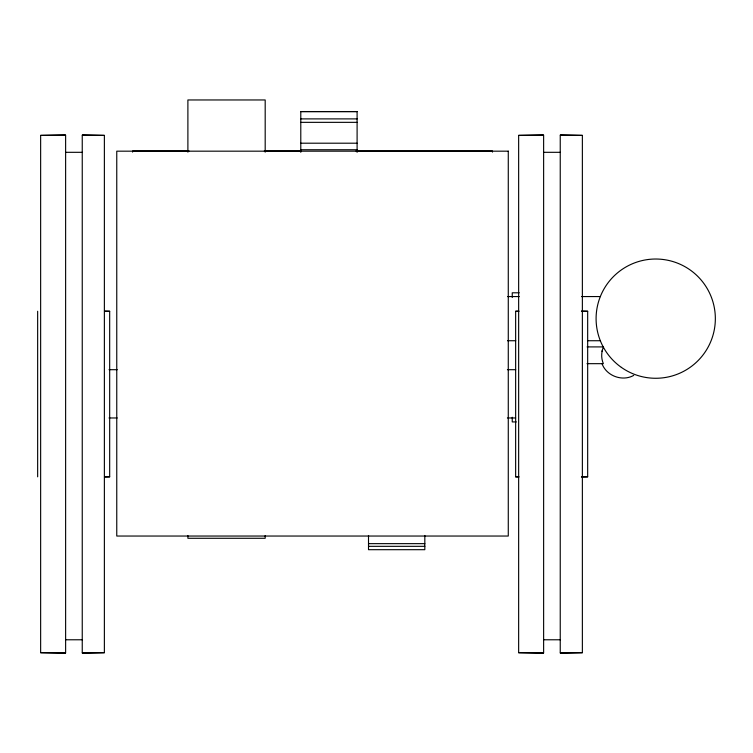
<?xml version="1.0" encoding="UTF-8"?>
<svg xmlns="http://www.w3.org/2000/svg" width="753" height="753" viewBox="0 0 753 753"><rect width="100%" height="100%" fill="white"/><g stroke="black" fill="none" stroke-linecap="round" stroke-linejoin="round"><path stroke-width="1.13" d="M602.071 351.435L602.522 349.543M633.744 375.389C622.383 381.827 606.457 375.982 602.005 363.671M515.645 311.281L519.052 311.196L515.645 311.271L515.645 476.818L519.052 476.894L515.645 476.809M109.674 476.809L104.479 476.903L109.674 476.818L109.674 311.271L104.479 311.187L109.674 311.281M587.669 476.809L581.438 476.922L587.669 476.818L587.669 311.271L581.438 311.168L587.669 311.281M104.375 652.682L82.246 653.039L104.375 652.71L104.375 135.38L82.246 135.051L104.375 135.399M582.37 652.682L560.241 653.039L582.37 652.71L582.37 135.38L560.241 135.051L582.37 135.399M40.643 135.399L65.624 135.051L40.643 135.38L40.643 652.71L65.624 653.039L40.643 652.682M518.648 135.38L543.628 135.051L518.648 135.399L518.648 652.71L543.628 653.039L518.648 652.682M300.786 111.604L357.101 111.604M300.786 118.889L357.101 118.889M300.786 122.344L357.101 122.344M300.786 143.202L357.101 143.202M300.786 149.743L357.101 149.743M189.031 150.986L132.575 150.986L132.575 152.097M264.294 150.986L300.758 150.986M356.037 150.986L492.462 150.986L492.462 152.097M65.624 152.313L82.246 152.313M543.628 152.313L560.241 152.313M519.25 292.795L512.247 292.795L512.247 297.473M507.513 296.56L519.259 296.56M581.561 296.56L600.367 296.56M507.513 340.733L515.739 340.733M587.434 340.733L600.367 340.733M587.095 346.907L603.464 346.907A21.385 21.385 0 0 0 603.341 363.671L587.001 363.671M109.016 369.695L117.242 369.695M507.409 369.695L515.683 369.695M109.016 417.971L117.242 417.971M507.409 417.971L515.636 417.971M516.332 421.925L512.247 421.925L512.247 417.247M368.509 543.647L424.824 543.647M368.509 546.33L424.824 546.33M65.624 639.777L82.246 639.777M543.628 639.777L560.241 639.777M560.241 135.38L560.241 652.71M543.628 135.38L543.628 652.71M424.824 535.468L424.824 549.69L368.509 549.69L368.509 535.468M357.101 152.304L357.101 111.557L300.786 111.557L300.786 152.304M265.188 152.153L265.188 99.961L187.892 99.961L187.892 152.153M265.188 535.599L265.188 538.282L187.892 538.282L187.892 535.599M82.246 135.38L82.246 652.71M65.624 135.38L65.624 652.71M37.65 311.271L37.65 476.818M508.275 151.174L116.762 151.174L116.762 536.042L508.275 536.042L508.275 151.174M621.385 367.398A59.628 59.628 0 0 0 715.105 324.006A59.628 59.628 0 0 0 630.666 264.538A59.628 59.628 0 0 0 621.385 367.398"/></g></svg>
